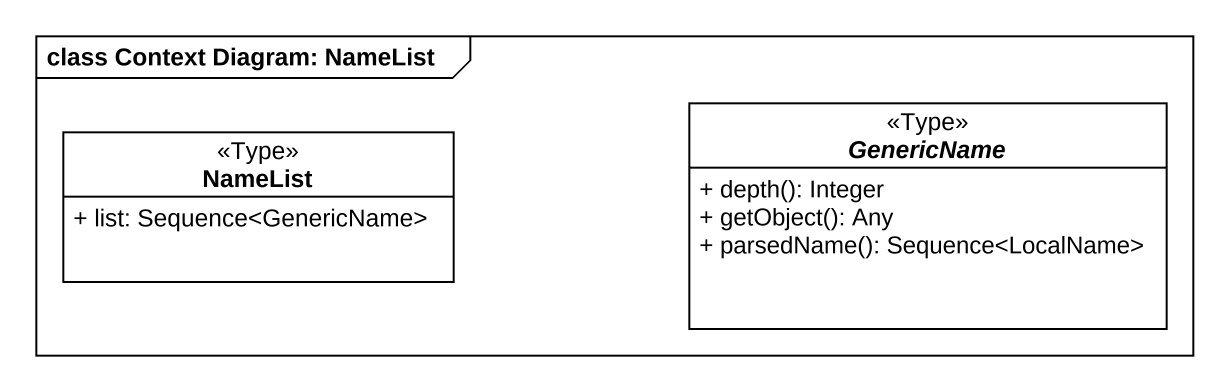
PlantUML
@startuml
mainframe class Context Diagram: NameList
hide circle
hide empty members
skinparam classAttributeIconSize 0
abstract class GenericName <<Type>> {
  + depth(): Integer
  + getObject(): Any
  + parsedName(): Sequence<LocalName>
}
class NameList <<Type>> {
  + list: Sequence<GenericName>
}
@enduml
